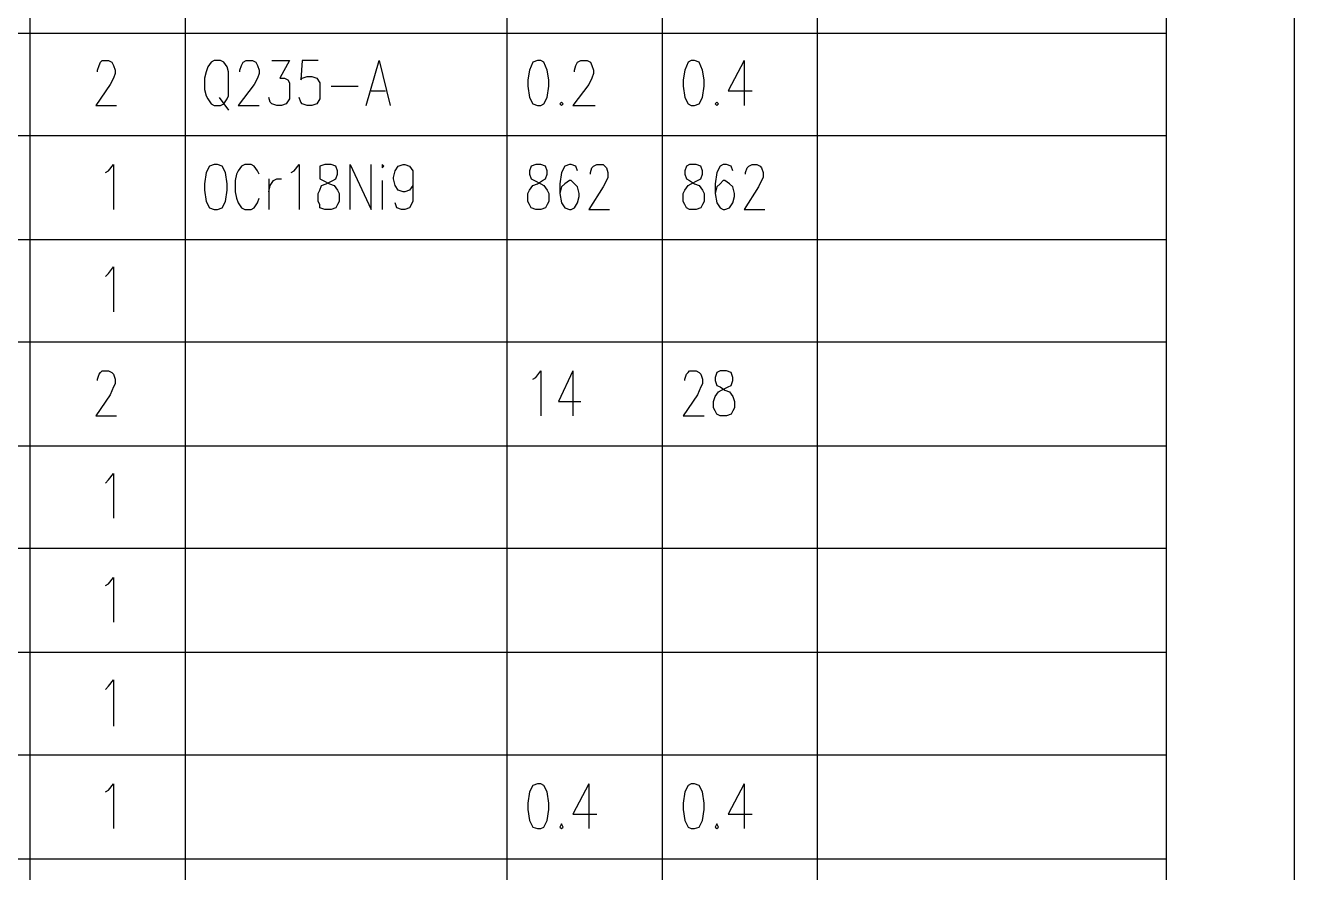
# Model space of a CAD drawing. Extents: x 13.06 to 16.25, y 9.33 to 13.85.
# Drawn here: x 15.721 to 16.25, y 10.422 to 10.775 of the extents above; entities that cross this region are included whole.
import ezdxf

# ---------------------------------------------------------------- set-up
doc = ezdxf.new("R2010")
doc.units = 0
doc.header["$MEASUREMENT"] = 0
doc.linetypes.add('AUSGEZOGEN', pattern=[0])
doc.layers.get('0').update_dxf_attribs({"linetype": 'AUSGEZOGEN'})

msp = doc.modelspace()

# ---------------------------------------------------------------- linework, layer by layer
for points in [[(13.056, 9.33067), (16.25, 9.33067), (16.25, 9.33067), (16.25, 13.85267), (16.25, 13.85267), (13.056, 13.85267), (13.056, 13.85267), (13.056, 9.33067), (13.056, 9.33067)], [(13.19, 9.384), (16.19667, 9.384), (16.19667, 9.384), (16.19667, 13.79933), (16.19667, 13.79933), (13.19, 13.79933), (13.19, 13.79933), (13.19, 9.384), (13.19, 9.384)], [(15.72333, 10.77133), (15.72333, 10.81467)], [(15.788, 10.77133), (15.788, 10.81467)], [(15.922, 10.77133), (15.922, 10.81467)], [(15.98667, 10.77133), (15.98667, 10.81467)], [(16.05133, 10.77133), (16.05133, 10.81467)], [(16.19667, 10.77133), (16.19667, 10.81467)], [(16.19667, 10.77133), (15.22867, 10.77133)], [(15.72333, 10.72867), (15.72333, 10.77133)], [(15.788, 10.72867), (15.788, 10.77133)], [(15.922, 10.72867), (15.922, 10.77133)], [(15.98667, 10.72867), (15.98667, 10.77133)], [(16.05133, 10.72867), (16.05133, 10.77133)], [(16.19667, 10.72867), (16.19667, 10.77133)], [(15.75133, 10.75533), (15.75133, 10.756), (15.75133, 10.756), (15.752, 10.758), (15.752, 10.758), (15.75267, 10.75933), (15.75267, 10.75933), (15.75333, 10.76), (15.75333, 10.76), (15.756, 10.76), (15.756, 10.76), (15.75733, 10.75933), (15.75733, 10.75933), (15.758, 10.758), (15.758, 10.758), (15.75867, 10.756), (15.75867, 10.756), (15.75867, 10.75467), (15.75867, 10.75467), (15.758, 10.75267), (15.758, 10.75267), (15.75667, 10.75), (15.75667, 10.75), (15.75067, 10.74133), (15.75067, 10.74133), (15.75933, 10.74133)], [(15.8, 10.76), (15.79867, 10.75933), (15.79867, 10.75933), (15.79733, 10.75733), (15.79733, 10.75733), (15.79667, 10.75533), (15.79667, 10.75533), (15.796, 10.75267), (15.796, 10.75267), (15.796, 10.748), (15.796, 10.748), (15.79667, 10.74533), (15.79667, 10.74533), (15.79733, 10.744), (15.79733, 10.744), (15.79867, 10.742), (15.79867, 10.742), (15.8, 10.74133), (15.8, 10.74133), (15.80267, 10.74133), (15.80267, 10.74133), (15.804, 10.742), (15.804, 10.742), (15.80533, 10.744), (15.80533, 10.744), (15.806, 10.74533), (15.806, 10.74533), (15.806, 10.75533), (15.806, 10.75533), (15.80533, 10.75733), (15.80533, 10.75733), (15.804, 10.75933), (15.804, 10.75933), (15.80267, 10.76), (15.80267, 10.76), (15.8, 10.76), (15.8, 10.76)], [(15.81067, 10.75533), (15.81067, 10.756), (15.81067, 10.756), (15.81133, 10.758), (15.81133, 10.758), (15.812, 10.75933), (15.812, 10.75933), (15.81333, 10.76), (15.81333, 10.76), (15.816, 10.76), (15.816, 10.76), (15.81733, 10.75933), (15.81733, 10.75933), (15.818, 10.758), (15.818, 10.758), (15.81867, 10.756), (15.81867, 10.756), (15.81867, 10.75467), (15.81867, 10.75467), (15.818, 10.75267), (15.818, 10.75267), (15.81667, 10.75), (15.81667, 10.75), (15.81, 10.74133), (15.81, 10.74133), (15.81867, 10.74133)], [(15.824, 10.76), (15.83133, 10.76), (15.83133, 10.76), (15.82733, 10.75267), (15.82733, 10.75267), (15.82933, 10.75267), (15.82933, 10.75267), (15.83067, 10.752), (15.83067, 10.752), (15.83133, 10.75067), (15.83133, 10.75067), (15.83133, 10.744), (15.83133, 10.744), (15.83, 10.742), (15.83, 10.742), (15.828, 10.74133), (15.828, 10.74133), (15.826, 10.74133), (15.826, 10.74133), (15.824, 10.742), (15.824, 10.742), (15.82333, 10.74267), (15.82333, 10.74267), (15.82267, 10.74467)], [(15.84333, 10.76), (15.83667, 10.76), (15.83667, 10.76), (15.836, 10.752), (15.836, 10.752), (15.83667, 10.75267), (15.83667, 10.75267), (15.83867, 10.75333), (15.83867, 10.75333), (15.84067, 10.75333), (15.84067, 10.75333), (15.84267, 10.75267), (15.84267, 10.75267), (15.844, 10.75067), (15.844, 10.75067), (15.844, 10.744), (15.844, 10.744), (15.84267, 10.742), (15.84267, 10.742), (15.84067, 10.74133), (15.84067, 10.74133), (15.83867, 10.74133), (15.83867, 10.74133), (15.83667, 10.742), (15.83667, 10.742), (15.836, 10.74267), (15.836, 10.74267), (15.83533, 10.74467)], [(15.86333, 10.74133), (15.86867, 10.76), (15.86867, 10.76), (15.87333, 10.74133)], [(15.93467, 10.76), (15.93267, 10.75933), (15.93267, 10.75933), (15.93133, 10.756), (15.93133, 10.756), (15.93067, 10.752), (15.93067, 10.752), (15.93067, 10.74933), (15.93067, 10.74933), (15.93133, 10.74467), (15.93133, 10.74467), (15.93267, 10.742), (15.93267, 10.742), (15.93467, 10.74133), (15.93467, 10.74133), (15.936, 10.74133), (15.936, 10.74133), (15.93733, 10.742), (15.93733, 10.742), (15.93867, 10.74467), (15.93867, 10.74467), (15.93933, 10.74933), (15.93933, 10.74933), (15.93933, 10.752), (15.93933, 10.752), (15.93867, 10.756), (15.93867, 10.756), (15.93733, 10.75933), (15.93733, 10.75933), (15.936, 10.76), (15.936, 10.76), (15.93467, 10.76), (15.93467, 10.76)], [(15.95, 10.75533), (15.95, 10.756), (15.95, 10.756), (15.95067, 10.758), (15.95067, 10.758), (15.95133, 10.75933), (15.95133, 10.75933), (15.95267, 10.76), (15.95267, 10.76), (15.95533, 10.76), (15.95533, 10.76), (15.95667, 10.75933), (15.95667, 10.75933), (15.95733, 10.758), (15.95733, 10.758), (15.958, 10.756), (15.958, 10.756), (15.958, 10.75467), (15.958, 10.75467), (15.95733, 10.75267), (15.95733, 10.75267), (15.956, 10.75), (15.956, 10.75), (15.94933, 10.74133), (15.94933, 10.74133), (15.95867, 10.74133)], [(15.99867, 10.76), (15.99733, 10.75933), (15.99733, 10.75933), (15.996, 10.756), (15.996, 10.756), (15.99533, 10.752), (15.99533, 10.752), (15.99533, 10.74933), (15.99533, 10.74933), (15.996, 10.74467), (15.996, 10.74467), (15.99733, 10.742), (15.99733, 10.742), (15.99867, 10.74133), (15.99867, 10.74133), (16, 10.74133), (16, 10.74133), (16.002, 10.742), (16.002, 10.742), (16.00333, 10.74467), (16.00333, 10.74467), (16.004, 10.74933), (16.004, 10.74933), (16.004, 10.752), (16.004, 10.752), (16.00333, 10.756), (16.00333, 10.756), (16.002, 10.75933), (16.002, 10.75933), (16, 10.76), (16, 10.76), (15.99867, 10.76), (15.99867, 10.76)], [(16.02067, 10.76), (16.014, 10.74733), (16.014, 10.74733), (16.024, 10.74733)], [(16.02067, 10.76), (16.02067, 10.74133)], [(15.84867, 10.74933), (15.86, 10.74933)], [(15.802, 10.74467), (15.806, 10.73933)], [(15.86533, 10.74733), (15.87133, 10.74733)], [(15.94467, 10.74267), (15.944, 10.742), (15.944, 10.742), (15.94467, 10.74133), (15.94467, 10.74133), (15.94533, 10.742), (15.94533, 10.742), (15.94467, 10.74267), (15.94467, 10.74267)], [(16.00933, 10.74267), (16.00867, 10.742), (16.00867, 10.742), (16.00933, 10.74133), (16.00933, 10.74133), (16.01, 10.742), (16.01, 10.742), (16.00933, 10.74267), (16.00933, 10.74267)], [(16.19667, 10.72867), (15.22867, 10.72867)], [(15.72333, 10.68533), (15.72333, 10.72867)], [(15.788, 10.68533), (15.788, 10.72867)], [(15.922, 10.68533), (15.922, 10.72867)], [(15.98667, 10.68533), (15.98667, 10.72867)], [(16.05133, 10.68533), (16.05133, 10.72867)], [(16.19667, 10.68533), (16.19667, 10.72867)], [(15.75467, 10.71333), (15.756, 10.714), (15.756, 10.714), (15.758, 10.71667), (15.758, 10.71667), (15.758, 10.698)], [(15.8, 10.71667), (15.798, 10.716), (15.798, 10.716), (15.79667, 10.71333), (15.79667, 10.71333), (15.796, 10.70867), (15.796, 10.70867), (15.796, 10.706), (15.796, 10.706), (15.79667, 10.70133), (15.79667, 10.70133), (15.798, 10.69867), (15.798, 10.69867), (15.8, 10.698), (15.8, 10.698), (15.80133, 10.698), (15.80133, 10.698), (15.80333, 10.69867), (15.80333, 10.69867), (15.80467, 10.70133), (15.80467, 10.70133), (15.80533, 10.706), (15.80533, 10.706), (15.80533, 10.70867), (15.80533, 10.70867), (15.80467, 10.71333), (15.80467, 10.71333), (15.80333, 10.716), (15.80333, 10.716), (15.80133, 10.71667), (15.80133, 10.71667), (15.8, 10.71667), (15.8, 10.71667)], [(15.81867, 10.71267), (15.818, 10.714), (15.818, 10.714), (15.81667, 10.716), (15.81667, 10.716), (15.81533, 10.71667), (15.81533, 10.71667), (15.81267, 10.71667), (15.81267, 10.71667), (15.81133, 10.716), (15.81133, 10.716), (15.81, 10.714), (15.81, 10.714), (15.80933, 10.71267), (15.80933, 10.71267), (15.80867, 10.71), (15.80867, 10.71), (15.80867, 10.70533), (15.80867, 10.70533), (15.80933, 10.70267), (15.80933, 10.70267), (15.81, 10.70067), (15.81, 10.70067), (15.81133, 10.69867), (15.81133, 10.69867), (15.81267, 10.698), (15.81267, 10.698), (15.81533, 10.698), (15.81533, 10.698), (15.81667, 10.69867), (15.81667, 10.69867), (15.818, 10.70067), (15.818, 10.70067), (15.81867, 10.70267)], [(15.832, 10.71333), (15.83333, 10.714), (15.83333, 10.714), (15.83533, 10.71667), (15.83533, 10.71667), (15.83533, 10.698)], [(15.846, 10.71667), (15.844, 10.716), (15.844, 10.716), (15.844, 10.71067), (15.844, 10.71067), (15.84533, 10.71), (15.84533, 10.71), (15.848, 10.70867), (15.848, 10.70867), (15.85, 10.708), (15.85, 10.708), (15.85133, 10.706), (15.85133, 10.706), (15.852, 10.70467), (15.852, 10.70467), (15.852, 10.70133), (15.852, 10.70133), (15.85133, 10.7), (15.85133, 10.7), (15.85067, 10.69867), (15.85067, 10.69867), (15.84867, 10.698), (15.84867, 10.698), (15.846, 10.698), (15.846, 10.698), (15.844, 10.69867), (15.844, 10.69867), (15.844, 10.7), (15.844, 10.7), (15.84333, 10.70133), (15.84333, 10.70133), (15.84333, 10.70467), (15.84333, 10.70467), (15.844, 10.706), (15.844, 10.706), (15.84467, 10.708), (15.84467, 10.708), (15.84667, 10.70867), (15.84667, 10.70867), (15.84933, 10.71), (15.84933, 10.71), (15.85067, 10.71067), (15.85067, 10.71067), (15.85133, 10.71267), (15.85133, 10.71267), (15.85133, 10.714), (15.85133, 10.714), (15.85067, 10.716), (15.85067, 10.716), (15.84867, 10.71667), (15.84867, 10.71667), (15.846, 10.71667), (15.846, 10.71667)], [(15.85667, 10.698), (15.85667, 10.71667), (15.85667, 10.71667), (15.86533, 10.698), (15.86533, 10.698), (15.86533, 10.71667)], [(15.87, 10.716), (15.87, 10.71533), (15.87, 10.71533), (15.87067, 10.716), (15.87067, 10.716), (15.87, 10.71667), (15.87, 10.71667), (15.87, 10.716), (15.87, 10.716)], [(15.88267, 10.71067), (15.88267, 10.708), (15.88267, 10.708), (15.88133, 10.706), (15.88133, 10.706), (15.87933, 10.70533), (15.87933, 10.70533), (15.87867, 10.70533), (15.87867, 10.70533), (15.87667, 10.706), (15.87667, 10.706), (15.87533, 10.708), (15.87533, 10.708), (15.87467, 10.71067), (15.87467, 10.71067), (15.87467, 10.71133), (15.87467, 10.71133), (15.87533, 10.714), (15.87533, 10.714), (15.87667, 10.716), (15.87667, 10.716), (15.87867, 10.71667), (15.87867, 10.71667), (15.87933, 10.71667), (15.87933, 10.71667), (15.88133, 10.716), (15.88133, 10.716), (15.88267, 10.714), (15.88267, 10.714), (15.88267, 10.70133), (15.88267, 10.70133), (15.88133, 10.69867), (15.88133, 10.69867), (15.87933, 10.698), (15.87933, 10.698), (15.878, 10.698), (15.878, 10.698), (15.876, 10.69867), (15.876, 10.69867), (15.87533, 10.70067)], [(15.934, 10.71667), (15.932, 10.716), (15.932, 10.716), (15.93133, 10.714), (15.93133, 10.714), (15.93133, 10.71267), (15.93133, 10.71267), (15.932, 10.71067), (15.932, 10.71067), (15.93333, 10.71), (15.93333, 10.71), (15.936, 10.70867), (15.936, 10.70867), (15.93733, 10.708), (15.93733, 10.708), (15.93867, 10.706), (15.93867, 10.706), (15.93933, 10.70467), (15.93933, 10.70467), (15.93933, 10.70133), (15.93933, 10.70133), (15.93867, 10.7), (15.93867, 10.7), (15.938, 10.69867), (15.938, 10.69867), (15.936, 10.698), (15.936, 10.698), (15.934, 10.698), (15.934, 10.698), (15.932, 10.69867), (15.932, 10.69867), (15.93133, 10.7), (15.93133, 10.7), (15.93067, 10.70133), (15.93067, 10.70133), (15.93067, 10.70467), (15.93067, 10.70467), (15.93133, 10.706), (15.93133, 10.706), (15.93267, 10.708), (15.93267, 10.708), (15.93467, 10.70867), (15.93467, 10.70867), (15.93667, 10.71), (15.93667, 10.71), (15.938, 10.71067), (15.938, 10.71067), (15.93867, 10.71267), (15.93867, 10.71267), (15.93867, 10.714), (15.93867, 10.714), (15.938, 10.716), (15.938, 10.716), (15.936, 10.71667), (15.936, 10.71667), (15.934, 10.71667), (15.934, 10.71667)], [(15.95133, 10.714), (15.95067, 10.716), (15.95067, 10.716), (15.94867, 10.71667), (15.94867, 10.71667), (15.948, 10.71667), (15.948, 10.71667), (15.946, 10.716), (15.946, 10.716), (15.94467, 10.71333), (15.94467, 10.71333), (15.944, 10.70867), (15.944, 10.70867), (15.944, 10.70467), (15.944, 10.70467), (15.94467, 10.70067), (15.94467, 10.70067), (15.946, 10.69867), (15.946, 10.69867), (15.948, 10.698), (15.948, 10.698), (15.94867, 10.698), (15.94867, 10.698), (15.95, 10.69867), (15.95, 10.69867), (15.95133, 10.70067), (15.95133, 10.70067), (15.952, 10.70333), (15.952, 10.70333), (15.952, 10.70467), (15.952, 10.70467), (15.95133, 10.70733), (15.95133, 10.70733), (15.95, 10.70867), (15.95, 10.70867), (15.94867, 10.71), (15.94867, 10.71), (15.948, 10.71), (15.948, 10.71), (15.946, 10.70867), (15.946, 10.70867), (15.94467, 10.70733), (15.94467, 10.70733), (15.944, 10.70467)], [(15.95667, 10.71267), (15.95667, 10.71333), (15.95667, 10.71333), (15.95733, 10.71533), (15.95733, 10.71533), (15.958, 10.716), (15.958, 10.716), (15.95933, 10.71667), (15.95933, 10.71667), (15.962, 10.71667), (15.962, 10.71667), (15.96267, 10.716), (15.96267, 10.716), (15.96333, 10.71533), (15.96333, 10.71533), (15.964, 10.71333), (15.964, 10.71333), (15.964, 10.71133), (15.964, 10.71133), (15.96333, 10.71), (15.96333, 10.71), (15.962, 10.70733), (15.962, 10.70733), (15.956, 10.698), (15.956, 10.698), (15.96467, 10.698)], [(15.998, 10.71667), (15.99667, 10.716), (15.99667, 10.716), (15.996, 10.714), (15.996, 10.714), (15.996, 10.71267), (15.996, 10.71267), (15.99667, 10.71067), (15.99667, 10.71067), (15.998, 10.71), (15.998, 10.71), (16, 10.70867), (16, 10.70867), (16.002, 10.708), (16.002, 10.708), (16.00333, 10.706), (16.00333, 10.706), (16.004, 10.70467), (16.004, 10.70467), (16.004, 10.70133), (16.004, 10.70133), (16.00333, 10.7), (16.00333, 10.7), (16.00267, 10.69867), (16.00267, 10.69867), (16.00067, 10.698), (16.00067, 10.698), (15.998, 10.698), (15.998, 10.698), (15.99667, 10.69867), (15.99667, 10.69867), (15.996, 10.7), (15.996, 10.7), (15.99533, 10.70133), (15.99533, 10.70133), (15.99533, 10.70467), (15.99533, 10.70467), (15.996, 10.706), (15.996, 10.706), (15.99733, 10.708), (15.99733, 10.708), (15.99867, 10.70867), (15.99867, 10.70867), (16.00133, 10.71), (16.00133, 10.71), (16.00267, 10.71067), (16.00267, 10.71067), (16.00333, 10.71267), (16.00333, 10.71267), (16.00333, 10.714), (16.00333, 10.714), (16.00267, 10.716), (16.00267, 10.716), (16.00067, 10.71667), (16.00067, 10.71667), (15.998, 10.71667), (15.998, 10.71667)], [(16.016, 10.714), (16.01533, 10.716), (16.01533, 10.716), (16.01333, 10.71667), (16.01333, 10.71667), (16.012, 10.71667), (16.012, 10.71667), (16.01067, 10.716), (16.01067, 10.716), (16.00933, 10.71333), (16.00933, 10.71333), (16.00867, 10.70867), (16.00867, 10.70867), (16.00867, 10.70467), (16.00867, 10.70467), (16.00933, 10.70067), (16.00933, 10.70067), (16.01067, 10.69867), (16.01067, 10.69867), (16.012, 10.698), (16.012, 10.698), (16.01267, 10.698), (16.01267, 10.698), (16.01467, 10.69867), (16.01467, 10.69867), (16.016, 10.70067), (16.016, 10.70067), (16.01667, 10.70333), (16.01667, 10.70333), (16.01667, 10.70467), (16.01667, 10.70467), (16.016, 10.70733), (16.016, 10.70733), (16.01467, 10.70867), (16.01467, 10.70867), (16.01267, 10.71), (16.01267, 10.71), (16.012, 10.71), (16.012, 10.71), (16.01067, 10.70867), (16.01067, 10.70867), (16.00933, 10.70733), (16.00933, 10.70733), (16.00867, 10.70467)], [(16.02133, 10.71267), (16.02133, 10.71333), (16.02133, 10.71333), (16.022, 10.71533), (16.022, 10.71533), (16.02267, 10.716), (16.02267, 10.716), (16.024, 10.71667), (16.024, 10.71667), (16.026, 10.71667), (16.026, 10.71667), (16.02733, 10.716), (16.02733, 10.716), (16.028, 10.71533), (16.028, 10.71533), (16.02867, 10.71333), (16.02867, 10.71333), (16.02867, 10.71133), (16.02867, 10.71133), (16.028, 10.71), (16.028, 10.71), (16.02667, 10.70733), (16.02667, 10.70733), (16.02067, 10.698), (16.02067, 10.698), (16.02933, 10.698)], [(15.82267, 10.71067), (15.82267, 10.698)], [(15.82267, 10.70533), (15.82333, 10.708), (15.82333, 10.708), (15.82467, 10.71), (15.82467, 10.71), (15.826, 10.71067), (15.826, 10.71067), (15.828, 10.71067)], [(15.87, 10.71), (15.87, 10.698)], [(16.19667, 10.68533), (15.22867, 10.68533)], [(15.72333, 10.64267), (15.72333, 10.68533)], [(15.788, 10.64267), (15.788, 10.68533)], [(15.922, 10.64267), (15.922, 10.68533)], [(15.98667, 10.64267), (15.98667, 10.68533)], [(16.05133, 10.64267), (16.05133, 10.68533)], [(16.19667, 10.64267), (16.19667, 10.68533)], [(15.75467, 10.67), (15.756, 10.67133), (15.756, 10.67133), (15.758, 10.674), (15.758, 10.674), (15.758, 10.65533)], [(16.19667, 10.64267), (15.22867, 10.64267)], [(15.72333, 10.59933), (15.72333, 10.64267)], [(15.788, 10.59933), (15.788, 10.64267)], [(15.922, 10.59933), (15.922, 10.64267)], [(15.98667, 10.59933), (15.98667, 10.64267)], [(16.05133, 10.59933), (16.05133, 10.64267)], [(16.19667, 10.59933), (16.19667, 10.64267)], [(15.75133, 10.62667), (15.75133, 10.62733), (15.75133, 10.62733), (15.752, 10.62933), (15.752, 10.62933), (15.75267, 10.63), (15.75267, 10.63), (15.75333, 10.63067), (15.75333, 10.63067), (15.756, 10.63067), (15.756, 10.63067), (15.75733, 10.63), (15.75733, 10.63), (15.758, 10.62933), (15.758, 10.62933), (15.75867, 10.62733), (15.75867, 10.62733), (15.75867, 10.62533), (15.75867, 10.62533), (15.758, 10.624), (15.758, 10.624), (15.75667, 10.62067), (15.75667, 10.62067), (15.75067, 10.612), (15.75067, 10.612), (15.75933, 10.612)], [(15.93267, 10.62733), (15.934, 10.628), (15.934, 10.628), (15.936, 10.63067), (15.936, 10.63067), (15.936, 10.612)], [(15.94933, 10.63067), (15.94333, 10.618), (15.94333, 10.618), (15.95267, 10.618)], [(15.94933, 10.63067), (15.94933, 10.612)], [(15.996, 10.62667), (15.996, 10.62733), (15.996, 10.62733), (15.99667, 10.62933), (15.99667, 10.62933), (15.99733, 10.63), (15.99733, 10.63), (15.998, 10.63067), (15.998, 10.63067), (16.00067, 10.63067), (16.00067, 10.63067), (16.002, 10.63), (16.002, 10.63), (16.00267, 10.62933), (16.00267, 10.62933), (16.00333, 10.62733), (16.00333, 10.62733), (16.00333, 10.62533), (16.00333, 10.62533), (16.00267, 10.624), (16.00267, 10.624), (16.00133, 10.62067), (16.00133, 10.62067), (15.99533, 10.612), (15.99533, 10.612), (16.004, 10.612)], [(16.01067, 10.63067), (16.00933, 10.63), (16.00933, 10.63), (16.00867, 10.628), (16.00867, 10.628), (16.00867, 10.62667), (16.00867, 10.62667), (16.00933, 10.62467), (16.00933, 10.62467), (16.01067, 10.624), (16.01067, 10.624), (16.01267, 10.62267), (16.01267, 10.62267), (16.01467, 10.622), (16.01467, 10.622), (16.016, 10.62), (16.016, 10.62), (16.01667, 10.618), (16.01667, 10.618), (16.01667, 10.61533), (16.01667, 10.61533), (16.016, 10.614), (16.016, 10.614), (16.01533, 10.61267), (16.01533, 10.61267), (16.01333, 10.612), (16.01333, 10.612), (16.01067, 10.612), (16.01067, 10.612), (16.00933, 10.61267), (16.00933, 10.61267), (16.00867, 10.614), (16.00867, 10.614), (16.008, 10.61533), (16.008, 10.61533), (16.008, 10.618), (16.008, 10.618), (16.00867, 10.62), (16.00867, 10.62), (16.01, 10.622), (16.01, 10.622), (16.01133, 10.62267), (16.01133, 10.62267), (16.014, 10.624), (16.014, 10.624), (16.01533, 10.62467), (16.01533, 10.62467), (16.016, 10.62667), (16.016, 10.62667), (16.016, 10.628), (16.016, 10.628), (16.01533, 10.63), (16.01533, 10.63), (16.01333, 10.63067), (16.01333, 10.63067), (16.01067, 10.63067), (16.01067, 10.63067)], [(16.19667, 10.59933), (15.22867, 10.59933)], [(15.72333, 10.55667), (15.72333, 10.59933)], [(15.788, 10.55667), (15.788, 10.59933)], [(15.922, 10.55667), (15.922, 10.59933)], [(15.98667, 10.55667), (15.98667, 10.59933)], [(16.05133, 10.55667), (16.05133, 10.59933)], [(16.19667, 10.55667), (16.19667, 10.59933)], [(15.75467, 10.584), (15.756, 10.58533), (15.756, 10.58533), (15.758, 10.588), (15.758, 10.588), (15.758, 10.56933)], [(16.19667, 10.55667), (15.22867, 10.55667)], [(15.72333, 10.51333), (15.72333, 10.55667)], [(15.788, 10.51333), (15.788, 10.55667)], [(15.922, 10.51333), (15.922, 10.55667)], [(15.98667, 10.51333), (15.98667, 10.55667)], [(16.05133, 10.51333), (16.05133, 10.55667)], [(16.19667, 10.51333), (16.19667, 10.55667)], [(15.75467, 10.54133), (15.756, 10.542), (15.756, 10.542), (15.758, 10.54467), (15.758, 10.54467), (15.758, 10.526)], [(16.19667, 10.51333), (15.22867, 10.51333)], [(15.72333, 10.47067), (15.72333, 10.51333)], [(15.788, 10.47067), (15.788, 10.51333)], [(15.922, 10.47067), (15.922, 10.51333)], [(15.98667, 10.47067), (15.98667, 10.51333)], [(16.05133, 10.47067), (16.05133, 10.51333)], [(16.19667, 10.47067), (16.19667, 10.51333)], [(15.75467, 10.498), (15.756, 10.49933), (15.756, 10.49933), (15.758, 10.502), (15.758, 10.502), (15.758, 10.48267)], [(16.19667, 10.47067), (15.22867, 10.47067)], [(15.72333, 10.42733), (15.72333, 10.47067)], [(15.788, 10.42733), (15.788, 10.47067)], [(15.922, 10.42733), (15.922, 10.47067)], [(15.98667, 10.42733), (15.98667, 10.47067)], [(16.05133, 10.42733), (16.05133, 10.47067)], [(16.19667, 10.42733), (16.19667, 10.47067)], [(15.75467, 10.45533), (15.756, 10.456), (15.756, 10.456), (15.758, 10.45867), (15.758, 10.45867), (15.758, 10.44)], [(15.93467, 10.45867), (15.93267, 10.458), (15.93267, 10.458), (15.93133, 10.45533), (15.93133, 10.45533), (15.93067, 10.45067), (15.93067, 10.45067), (15.93067, 10.448), (15.93067, 10.448), (15.93133, 10.44333), (15.93133, 10.44333), (15.93267, 10.44067), (15.93267, 10.44067), (15.93467, 10.44), (15.93467, 10.44), (15.936, 10.44), (15.936, 10.44), (15.93733, 10.44067), (15.93733, 10.44067), (15.93867, 10.44333), (15.93867, 10.44333), (15.93933, 10.448), (15.93933, 10.448), (15.93933, 10.45067), (15.93933, 10.45067), (15.93867, 10.45533), (15.93867, 10.45533), (15.93733, 10.458), (15.93733, 10.458), (15.936, 10.45867), (15.936, 10.45867), (15.93467, 10.45867), (15.93467, 10.45867)], [(15.956, 10.45867), (15.94933, 10.446), (15.94933, 10.446), (15.95933, 10.446)], [(15.956, 10.45867), (15.956, 10.44)], [(15.99867, 10.45867), (15.99733, 10.458), (15.99733, 10.458), (15.996, 10.45533), (15.996, 10.45533), (15.99533, 10.45067), (15.99533, 10.45067), (15.99533, 10.448), (15.99533, 10.448), (15.996, 10.44333), (15.996, 10.44333), (15.99733, 10.44067), (15.99733, 10.44067), (15.99867, 10.44), (15.99867, 10.44), (16, 10.44), (16, 10.44), (16.002, 10.44067), (16.002, 10.44067), (16.00333, 10.44333), (16.00333, 10.44333), (16.004, 10.448), (16.004, 10.448), (16.004, 10.45067), (16.004, 10.45067), (16.00333, 10.45533), (16.00333, 10.45533), (16.002, 10.458), (16.002, 10.458), (16, 10.45867), (16, 10.45867), (15.99867, 10.45867), (15.99867, 10.45867)], [(16.02067, 10.45867), (16.014, 10.446), (16.014, 10.446), (16.024, 10.446)], [(16.02067, 10.45867), (16.02067, 10.44)], [(15.94467, 10.442), (15.944, 10.44067), (15.944, 10.44067), (15.94467, 10.44), (15.94467, 10.44), (15.94533, 10.44067), (15.94533, 10.44067), (15.94467, 10.442), (15.94467, 10.442)], [(16.00933, 10.442), (16.00867, 10.44067), (16.00867, 10.44067), (16.00933, 10.44), (16.00933, 10.44), (16.01, 10.44067), (16.01, 10.44067), (16.00933, 10.442), (16.00933, 10.442)], [(16.19667, 10.42733), (15.22867, 10.42733)], [(15.72333, 10.38467), (15.72333, 10.42733)], [(15.788, 10.38467), (15.788, 10.42733)], [(15.922, 10.38467), (15.922, 10.42733)], [(15.98667, 10.38467), (15.98667, 10.42733)], [(16.05133, 10.38467), (16.05133, 10.42733)], [(16.19667, 10.38467), (16.19667, 10.42733)]]:
    msp.add_lwpolyline(points)

doc.saveas('drawing.dxf')
